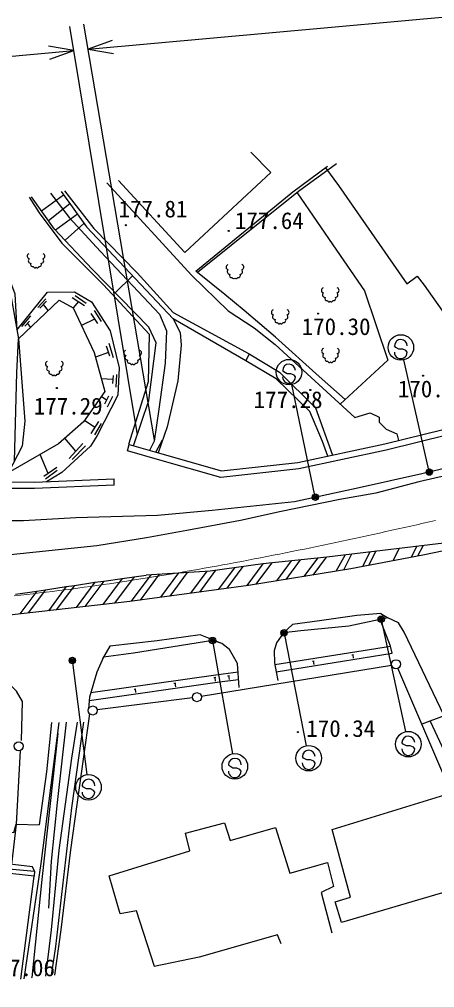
# Model space of a CAD drawing. Units: millimetres, scale not verified. Extents: x -376306283 to 680000, y -957283980 to 380000.
# Drawn here: x 286263 to 318743, y 243581 to 319342 of the extents above; entities that cross this region are included whole.
import ezdxf
from ezdxf.enums import TextEntityAlignment as Align

# ---------------------------------------------------------------- set-up
doc = ezdxf.new("R2010")
doc.units = ezdxf.units.MM
doc.header["$LTSCALE"] = 1000
doc.header["$PDMODE"] = 32
doc.header["$PDSIZE"] = 500
doc.linetypes.add('CHAIN', pattern=[18.5, 12, -1.5, 3.5, -1.5])
for name, color, linetype, lineweight in [('M-BGD', 7, 'Continuous', 25), ('M-BMK', 2, 'CHAIN', 13), ('M-STR-STRC', 7, 'Continuous', 25)]:
    doc.layers.add(name, color=color, linetype=linetype, lineweight=lineweight)
doc.styles.add('ＭＳ ゴシック', font='')
doc.styles.get('ＭＳ ゴシック').set_extended_font_data('MS Gothic')

msp = doc.modelspace()

# ---------------------------------------------------------------- linework, layer by layer
at = {"layer": 'M-BGD'}
for p, q in [((291646, 317007), (352973, 322555)), ((296827, 286445), (291311, 318979)), ((295499, 286822), (290211, 318797)), ((293523, 317696), (291646, 317007)), ((238169, 312169), (290524, 316905)), ((290524, 316905), (288553, 317247)), ((288647, 316216), (290524, 316905)), ((291646, 317007), (293616, 316665)), ((288000, 304362), (289722, 305617)), ((288539, 303600), (290212, 304926)), ((290799, 304098), (289093, 302846)), ((291309, 303379), (289838, 302054)), ((294555, 303233), (294614, 303240)), ((302606, 302786), (302665, 302793)), ((295104, 299286), (293758, 297948)), ((290619, 297746), (291487, 297126)), ((288321, 297466), (287711, 296802)), ((288389, 297300), (287875, 296742)), ((288132, 297021), (288515, 296544)), ((290403, 297587), (291346, 296959)), ((290875, 297273), (290471, 296782)), ((291853, 296329), (292362, 295551)), ((292105, 296558), (292660, 295702)), ((309595, 296322), (309654, 296329)), ((287129, 296136), (286430, 295310)), ((287064, 295724), (286699, 295333)), ((286905, 295554), (287122, 295226)), ((292150, 295874), (291125, 295392)), ((293249, 294018), (293604, 292890)), ((293228, 293268), (292218, 292919)), ((293039, 293810), (293312, 293024)), ((293568, 291159), (292681, 291206)), ((293595, 291477), (293540, 290841)), ((293848, 291559), (293805, 290568)), ((317809, 291458), (317868, 291465)), ((289167, 290495), (289226, 290502)), ((308992, 290335), (309051, 290343)), ((293079, 289545), (292669, 289832)), ((293232, 289855), (292926, 289235)), ((293542, 289832), (293125, 288993)), ((292158, 287401), (291358, 287962)), ((292461, 287877), (291854, 286926)), ((292670, 287730), (292138, 286844)), ((290689, 285567), (289812, 286568)), ((296930, 285478), (297463, 286433)), ((291226, 286148), (290152, 284986)), ((291435, 285967), (290396, 284894)), ((288505, 283803), (287883, 285302)), ((289185, 284269), (288166, 283571)), ((289226, 284053), (288301, 283355)), ((293690, 282900), (293668, 283400)), ((317338, 278108), (316897, 277236)), ((317837, 278167), (317415, 277335)), ((311738, 277443), (311021, 276154)), ((312245, 277503), (311610, 276249)), ((313679, 277674), (313093, 276514)), ((314133, 277728), (313564, 276604)), ((315978, 277947), (315483, 276968)), ((305312, 276730), (304055, 275036)), ((305987, 276804), (304757, 275145)), ((307532, 276972), (306370, 275405)), ((308224, 277047), (307092, 275522)), ((309583, 277195), (308511, 275750)), ((310250, 277267), (309207, 275862)), ((296547, 275888), (295009, 273816)), ((297209, 275930), (295710, 273910)), ((298705, 276024), (297296, 274124)), ((299393, 276067), (298024, 274223)), ((300915, 276162), (299637, 274440)), ((301612, 276236), (300351, 274536)), ((303079, 276432), (301820, 274735)), ((303745, 276521), (302487, 274825)), ((290566, 275052), (289152, 273146)), ((292176, 275296), (290713, 273324)), ((292863, 275393), (291384, 273401)), ((294295, 275597), (292783, 273560)), ((295242, 275731), (293709, 273665)), ((287625, 274607), (286300, 272822)), ((288301, 274709), (286956, 272896)), ((289928, 274955), (288533, 273076)), ((314543, 272857), (315083, 272515)), ((306248, 268853), (315281, 270307)), ((309185, 269124), (309315, 269144)), ((309250, 269134), (309292, 268875)), ((312277, 269621), (312407, 269642)), ((312342, 269631), (312384, 269372)), ((315381, 268784), (300495, 266365)), ((319631, 259824), (315858, 268565)), ((301471, 267842), (301620, 267863)), ((301545, 267853), (301588, 267556)), ((302549, 267987), (302698, 268006)), ((302624, 267996), (302662, 267699)), ((295235, 266947), (295383, 266968)), ((295309, 266958), (295352, 266661)), ((298353, 267394), (298502, 267416)), ((298427, 267405), (298470, 267108)), ((299798, 266251), (292358, 265309)), ((319498, 264847), (317744, 264195)), ((308023, 263570), (308081, 263577)), ((286377, 244237), (287413, 252313))]:
    msp.add_line(p, q, dxfattribs=at)
for points in [[(294005, 306741), (299217, 301101), (305940, 307360), (304367, 308955)], [(311733, 289601), (309704, 291410), (306288, 294476), (303850, 296555), (302332, 297821), (300069, 299634), (307647, 305852), (310359, 307855)], [(311057, 308028), (308091, 305861), (300191, 299536)], [(310196, 307735), (311224, 306339), (316569, 298644), (317387, 299240), (317931, 298548), (320699, 294627), (319940, 294079), (323863, 288352)], [(294844, 286066), (297398, 285346), (302073, 284011), (308050, 284670), (314836, 286133), (327053, 289136), (335806, 291192), (342931, 292783), (349910, 294491), (355806, 295760), (359816, 296726), (362782, 295218), (369114, 296800), (373880, 297677), (376116, 298299), (380079, 299194), (384433, 300144), (389120, 301141), (395736, 302659), (400773, 303555), (406540, 304812), (414248, 306349), (418411, 307195)], [(293113, 306550), (299750, 299295), (302597, 296524), (304622, 295211), (306260, 293910), (312507, 288181), (313710, 288549), (314408, 288227), (314418, 287827), (314957, 287267), (315792, 286903), (315916, 286398)], [(287022, 305428), (287822, 304200), (289573, 301832), (292838, 298558), (296416, 294703), (296336, 290978), (294800, 286078)], [(295179, 285971), (296392, 289527), (296970, 294043), (296381, 295249), (291970, 299789), (289012, 302932), (287220, 305464)], [(288703, 305733), (290151, 303829), (292608, 301184), (297230, 296285), (297763, 294973), (297675, 292435), (297168, 288840), (296813, 286328), (296438, 285616)], [(289533, 305884), (291505, 303103), (298283, 295914), (298845, 294837), (298911, 293853), (298658, 291047), (297818, 287463), (297115, 285426)], [(289792, 305930), (292096, 302967), (295485, 299500), (298280, 296408), (304231, 293174), (303972, 292614), (298283, 295914)], [(307984, 305775), (311078, 301286), (313245, 298091), (315077, 292675), (311346, 289246)], [(282354, 304582), (283803, 302995), (284800, 300865), (285896, 297874), (286068, 295032), (288453, 297987), (290573, 298035), (291908, 297240), (293354, 294975), (294059, 292070), (293970, 289930), (292354, 286782), (291822, 285955), (289595, 283886), (288392, 283166)], [(281668, 304457), (282949, 303035), (283829, 301685), (285633, 297583), (286186, 294341), (286681, 287896), (286478, 285939), (285020, 283133)], [(285878, 284784), (286070, 291682), (286186, 294341), (289377, 297359), (290471, 296782), (292123, 293272), (292946, 290227), (291285, 287859), (289327, 286143), (285395, 283854)], [(310379, 285172), (309965, 286308), (308972, 288658), (306348, 291216), (303972, 292614)], [(304231, 293174), (306607, 291749), (309430, 288940), (310753, 285252)], [(323094, 284447), (317504, 283161), (314147, 282258), (311329, 281782), (306745, 280846), (303569, 280134), (299364, 279341), (296210, 278782), (292324, 278147), (284545, 277340), (277221, 276590), (268697, 276400), (261666, 276602), (256125, 276949), (250966, 277521), (245225, 278219), (241703, 278826), (236768, 279783), (232120, 280696), (227703, 281835), (212805, 285933), (203982, 288601), (198221, 290515), (195321, 291462)], [(327170, 288650), (314948, 285645), (308130, 284175), (302030, 283504), (297262, 284865), (294708, 285585), (294844, 286066)], [(293690, 282900), (287454, 282624), (281272, 282647), (277321, 282811), (272499, 282611), (267600, 282586), (263985, 282665), (260629, 282370), (256462, 282288), (252350, 282280), (247531, 282322), (242777, 282492), (240274, 282739), (236003, 283621), (231708, 284503), (228362, 285828)], [(228547, 286292), (231851, 284984), (236104, 284111), (240350, 283234), (242811, 282991), (247542, 282822), (252352, 282780), (256457, 282788), (260602, 282870), (263968, 283166), (267604, 283086), (272487, 283111), (277321, 283311), (281284, 283147), (287444, 283124), (293668, 283400)], [(325460, 285619), (317738, 283780), (312852, 282693), (307782, 281603), (301355, 280912), (297070, 280512), (290671, 280343), (286576, 280101), (279474, 280116), (275270, 280304), (269361, 279920), (263007, 279902), (255699, 279829), (248750, 279737), (240454, 280285), (239238, 280345), (237054, 280811), (234209, 281362), (229704, 282356), (222725, 284157)], [(329774, 279779), (328940, 279589), (324398, 278767), (317827, 277413), (312180, 276341), (304196, 275055), (294897, 273801), (285260, 272703), (279693, 272368), (275163, 272190), (270889, 272434), (266068, 272593), (262161, 272730), (256155, 273269), (250880, 274027), (247047, 274570), (243184, 275383), (238580, 276431)], [(329774, 279779), (325047, 279135), (320779, 278516), (310314, 277274), (305312, 276730), (301193, 276180), (296191, 275866)], [(285960, 274355), (287625, 274607), (288301, 274709), (289928, 274955), (290566, 275052), (292176, 275296), (292863, 275393), (294295, 275597), (295242, 275731), (296191, 275866)], [(286433, 262905), (286520, 265958), (286045, 266787), (285275, 267555), (284373, 267927), (283433, 267755), (278644, 266964), (273397, 266269), (269761, 265668), (268500, 265542), (264366, 265680), (259186, 266040), (258193, 266222), (253114, 266729), (244231, 269369), (240097, 270537), (235704, 271898), (227761, 274304)], [(314543, 272857), (312663, 272698), (309751, 272284), (307615, 271993), (306928, 271339)], [(319498, 264847), (316354, 271398), (315916, 272122), (315083, 272515), (312030, 271862), (308288, 271497), (306928, 271339), (306369, 270564), (306193, 269924), (306220, 268994), (306355, 268300), (306478, 267601)], [(306355, 268300), (315426, 269761), (315281, 270307), (314484, 272387)], [(303457, 267076), (303330, 268939), (302710, 270031), (302094, 270516), (301390, 270742), (295185, 269746), (292838, 269429), (292328, 268266), (291755, 266318), (291681, 265399)], [(302094, 270516), (300406, 271198), (297030, 270728), (293351, 270303), (292772, 269317)], [(291857, 266664), (301823, 268094), (303374, 268295)], [(291733, 266040), (301904, 267500), (303415, 267695)], [(289047, 244556), (289534, 248092), (290292, 254357), (291769, 265004)], [(318383, 264432), (319495, 262075), (323157, 254506), (323904, 252846), (324562, 250932)], [(286650, 244270), (287974, 253285), (289376, 264339)], [(288783, 264335), (288378, 260458), (287809, 256328)], [(288336, 244471), (288776, 248092), (289368, 254325), (290366, 261528), (290818, 264351)], [(289932, 264344), (289223, 258061), (288760, 253472), (288535, 249788)], [(288768, 244523), (289116, 246809), (290371, 257648), (291310, 264355)], [(289264, 263454), (288015, 252032), (287226, 244371), (287222, 244338)], [(286318, 262137), (286013, 256364), (285638, 253217)], [(257905, 243581), (259216, 245327), (265385, 253432), (267530, 256287), (272948, 255609), (282012, 254644), (281961, 253186), (287447, 252702), (287413, 252313), (281941, 252905), (281796, 247712), (281729, 245637), (281487, 244952), (281344, 243741)], [(287447, 252702), (287282, 253021), (283087, 253520), (283136, 255633), (283292, 255896), (285833, 255731), (286013, 256364), (287809, 256328)], [(293280, 252328), (299590, 254277), (299266, 255657), (302298, 256474), (302747, 255082), (306293, 256107), (307407, 252549), (310357, 253363), (310830, 251498), (309857, 251028), (310692, 247870)], [(296843, 245238), (295417, 249597), (294159, 249363), (293280, 252328)], [(306737, 246997), (306445, 247714), (300318, 245977), (296818, 245230)]]:
    msp.add_lwpolyline(points, dxfattribs=at)
msp.add_lwpolyline([(311450, 248679), (310957, 250286), (312165, 250657), (310729, 255954), (319551, 258657), (321576, 251656)], close=True, dxfattribs=at)
for centre, radius in [((294585, 303237), 42), ((294585, 303237), 37.8), ((294585, 303237), 25.2), ((294585, 303237), 12.6), ((302636, 302790), 42), ((302636, 302790), 37.8), ((302636, 302790), 25.2), ((302636, 302790), 12.6), ((309625, 296325), 42), ((309625, 296325), 37.8), ((309625, 296325), 25.2), ((309625, 296325), 12.6), ((317839, 291461), 42), ((317839, 291461), 37.8), ((317839, 291461), 25.2), ((317839, 291461), 12.6), ((289196, 290498), 42), ((289196, 290498), 37.8), ((289196, 290498), 25.2), ((289196, 290498), 12.6), ((309021, 290339), 42), ((309021, 290339), 37.8), ((309021, 290339), 25.2), ((309021, 290339), 12.6), ((315718, 268889), 353), ((300146, 266308), 353), ((292007, 265265), 353), ((308052, 263573), 42), ((308052, 263573), 37.8), ((308052, 263573), 25.2), ((308052, 263573), 12.6), ((286206, 262472), 353)]:
    msp.add_circle(centre, radius, dxfattribs=at)
for centre, radius, start, end in [((287084, 300806), 211, 109.40874, 255.77427), ((288046, 300806), 211, 284.22573, 70.59126), ((287161, 300450), 199, 130.39925, 269.22745), ((287302, 300167), 166, 149.84828, 287.49005), ((287828, 300167), 166, 252.50995, 30.15172), ((287969, 300450), 199, 270.77255, 49.60075), ((302644, 299950), 211, 109.40874, 255.77427), ((303606, 299950), 211, 284.22573, 70.59126), ((287473, 300029), 122, 189.78455, 318.51156), ((287657, 300029), 123, 221.51005, 350.13166), ((302721, 299593), 199, 130.39925, 269.22745), ((302862, 299311), 166, 149.84828, 287.49005), ((303388, 299311), 166, 252.50995, 30.15172), ((303529, 299593), 199, 270.77255, 49.60075), ((303033, 299173), 122, 189.78455, 318.51156), ((303217, 299173), 123, 221.51005, 350.13166), ((310096, 298141), 211, 109.40874, 255.77427), ((310173, 297784), 199, 130.39925, 269.22745), ((310981, 297784), 199, 270.77255, 49.60075), ((311058, 298141), 211, 284.22573, 70.59126), ((310314, 297502), 166, 149.84828, 287.49005), ((310485, 297364), 122, 189.78455, 318.51156), ((310669, 297364), 123, 221.51005, 350.13166), ((310840, 297502), 166, 252.50995, 30.15172), ((306184, 296422), 211, 109.40874, 255.77427), ((307146, 296422), 211, 284.22573, 70.59126), ((306261, 296065), 199, 130.39925, 269.22745), ((306402, 295783), 166, 149.84828, 287.49005), ((306573, 295645), 122, 189.78455, 318.51156), ((306757, 295645), 123, 221.51005, 350.13166), ((306928, 295783), 166, 252.50995, 30.15172), ((307069, 296065), 199, 270.77255, 49.60075), ((294644, 293238), 211, 109.40874, 255.77427), ((295605, 293238), 211, 284.22573, 70.59126), ((310115, 293396), 211, 109.40874, 255.77427), ((311076, 293396), 211, 284.22573, 70.59126), ((288516, 292375), 211, 109.40874, 255.77427), ((289477, 292375), 211, 284.22573, 70.59126), ((294721, 292881), 199, 130.39925, 269.22745), ((294862, 292598), 166, 149.84828, 287.49005), ((295033, 292460), 122, 189.78455, 318.51156), ((295216, 292460), 123, 221.51005, 350.13166), ((295387, 292598), 166, 252.50995, 30.15172), ((295528, 292881), 199, 270.77255, 49.60075), ((310192, 293040), 199, 130.39925, 269.22745), ((310333, 292757), 166, 149.84828, 287.49005), ((310503, 292619), 122, 189.78455, 318.51156), ((310687, 292619), 123, 221.51005, 350.13166), ((310858, 292757), 166, 252.50995, 30.15172), ((310999, 293040), 199, 270.77255, 49.60075), ((288593, 292019), 199, 130.39925, 269.22745), ((288734, 291736), 166, 149.84828, 287.49005), ((289259, 291736), 166, 252.50995, 30.15172), ((289400, 292019), 199, 270.77255, 49.60075), ((288904, 291598), 122, 189.78455, 318.51156), ((289088, 291598), 123, 221.51005, 350.13166)]:
    msp.add_arc(centre, radius, start, end, dxfattribs=at)
at = {"layer": 'M-BMK'}
msp.add_lwpolyline([(285863, 274235), (286360, 274289), (286857, 274345), (287354, 274402), (287850, 274460), (288347, 274519), (288843, 274580), (289339, 274642), (289835, 274705), (290331, 274770), (290827, 274836), (291322, 274903), (291818, 274971), (292313, 275040), (292808, 275111), (293303, 275183), (293797, 275256), (294292, 275330), (294786, 275405), (295280, 275481), (295774, 275559), (296268, 275637), (296762, 275717), (297255, 275797), (297748, 275879), (298241, 275962), (298734, 276045), (299227, 276130), (299720, 276215), (300212, 276302), (300705, 276389), (301197, 276477), (301689, 276567), (302181, 276657), (302672, 276748), (303164, 276839), (303655, 276932), (304146, 277026), (304637, 277120), (305128, 277215), (305619, 277311), (306109, 277407), (306600, 277505), (307090, 277603), (307580, 277702), (308070, 277801), (308560, 277901), (309050, 278002), (309539, 278104), (310029, 278206), (310518, 278309), (311007, 278412), (311496, 278516), (311985, 278621), (312474, 278726), (312963, 278831), (313452, 278938), (313940, 279044), (314428, 279152), (314917, 279259), (315405, 279367), (315893, 279476), (316381, 279585), (316869, 279695), (317356, 279805), (317844, 279915), (318332, 280026), (318819, 280137)], dxfattribs=at)
at = {"layer": 'M-STR-STRC'}
for p, q in [((315703, 293680), (315604, 293799)), ((315948, 293541), (315703, 293680)), ((316249, 293539), (315948, 293541)), ((316494, 293427), (316249, 293539)), ((316600, 293291), (316494, 293427)), ((318297, 284067), (316325, 292695)), ((306958, 291751), (306858, 291869)), ((307203, 291611), (306958, 291751)), ((307503, 291609), (307203, 291611)), ((307748, 291497), (307503, 291609)), ((307854, 291361), (307748, 291497)), ((309382, 282100), (307563, 290761)), ((314596, 272258), (316476, 263609)), ((301395, 270591), (302942, 261878)), ((306993, 271196), (308703, 262513)), ((290425, 269028), (291546, 260249)), ((316289, 262643), (316189, 262761)), ((316534, 262504), (316289, 262643)), ((316835, 262501), (316534, 262504)), ((317080, 262390), (316835, 262501)), ((317186, 262253), (317080, 262390)), ((308497, 261543), (308397, 261661)), ((308742, 261404), (308497, 261543)), ((309042, 261401), (308742, 261404)), ((309288, 261289), (309042, 261401)), ((302717, 260904), (302618, 261022)), ((302962, 260764), (302717, 260904)), ((303263, 260762), (302962, 260764)), ((303508, 260650), (303263, 260762)), ((303614, 260514), (303508, 260650)), ((309393, 261153), (309288, 261289)), ((291273, 259268), (291173, 259386)), ((291518, 259129), (291273, 259268)), ((291818, 259127), (291518, 259129)), ((292064, 259015), (291818, 259127)), ((292169, 258879), (292064, 259015))]:
    msp.add_line(p, q, dxfattribs=at)
for centre, radius in [((316103, 293670), 1000), ((307357, 291740), 1000), ((318330, 283921), 150), ((318330, 283921), 120), ((318330, 283921), 90), ((318330, 283921), 60), ((318330, 283921), 30), ((309413, 281953), 150), ((309413, 281953), 120), ((309413, 281953), 90), ((309413, 281953), 60), ((309413, 281953), 30), ((314565, 272404), 150), ((314565, 272404), 120), ((314565, 272404), 90), ((314565, 272404), 60), ((314565, 272404), 30), ((306964, 271344), 150), ((306964, 271344), 120), ((306964, 271344), 90), ((306964, 271344), 60), ((306964, 271344), 30), ((301369, 270739), 150), ((301369, 270739), 120), ((301369, 270739), 90), ((301369, 270739), 60), ((301369, 270739), 30), ((290406, 269177), 150), ((290406, 269177), 120), ((290406, 269177), 90), ((290406, 269177), 60), ((290406, 269177), 30), ((316688, 262632), 1000), ((308896, 261532), 1000), ((303117, 260893), 1000), ((291672, 259257), 1000)]:
    msp.add_circle(centre, radius, dxfattribs=at)
for centre, start, end in [((316104, 293795), 359.55488, 179.55488), ((316100, 293295), 179.55488, 359.55488), ((307358, 291865), 359.55488, 179.55488), ((307354, 291365), 179.55488, 359.55488), ((316689, 262757), 359.55488, 179.55488), ((308897, 261657), 359.55488, 179.55488), ((316686, 262257), 179.55488, 359.55488), ((303118, 261018), 359.55488, 179.55488), ((308893, 261157), 179.55488, 359.55488), ((291673, 259382), 359.55488, 179.55488), ((303114, 260518), 179.55488, 359.55488), ((291669, 258882), 179.55488, 359.55488)]:
    msp.add_arc(centre, 500, start, end, dxfattribs=at)
for p in [(318330, 283921), (309413, 281953), (314565, 272404), (306964, 271344), (301369, 270739), (290406, 269177)]:
    msp.add_point(p, dxfattribs=at)

# ---------------------------------------------------------------- texts
at = {"layer": 'M-BGD', "style": 'ＭＳ ゴシック'}
for s, p in [('177.81', (294023, 303453)), ('177.64', (303122, 302538)), ('170.30', (308345, 294248)), ('170.82', (315867, 289373)), ('177.28', (304587, 288527)), ('177.29', (287390, 288027)), ('177.06', (283659, 244079))]:
    msp.add_text(s, height=1320, dxfattribs=at).set_placement(p, align=Align.BOTTOM_LEFT)
at = {"layer": 'M-STR-STRC', "style": 'ＭＳ ゴシック'}
msp.add_text('170.34', height=1320, dxfattribs=at).set_placement((308707, 262804), align=Align.BOTTOM_LEFT)

doc.saveas('drawing.dxf')
